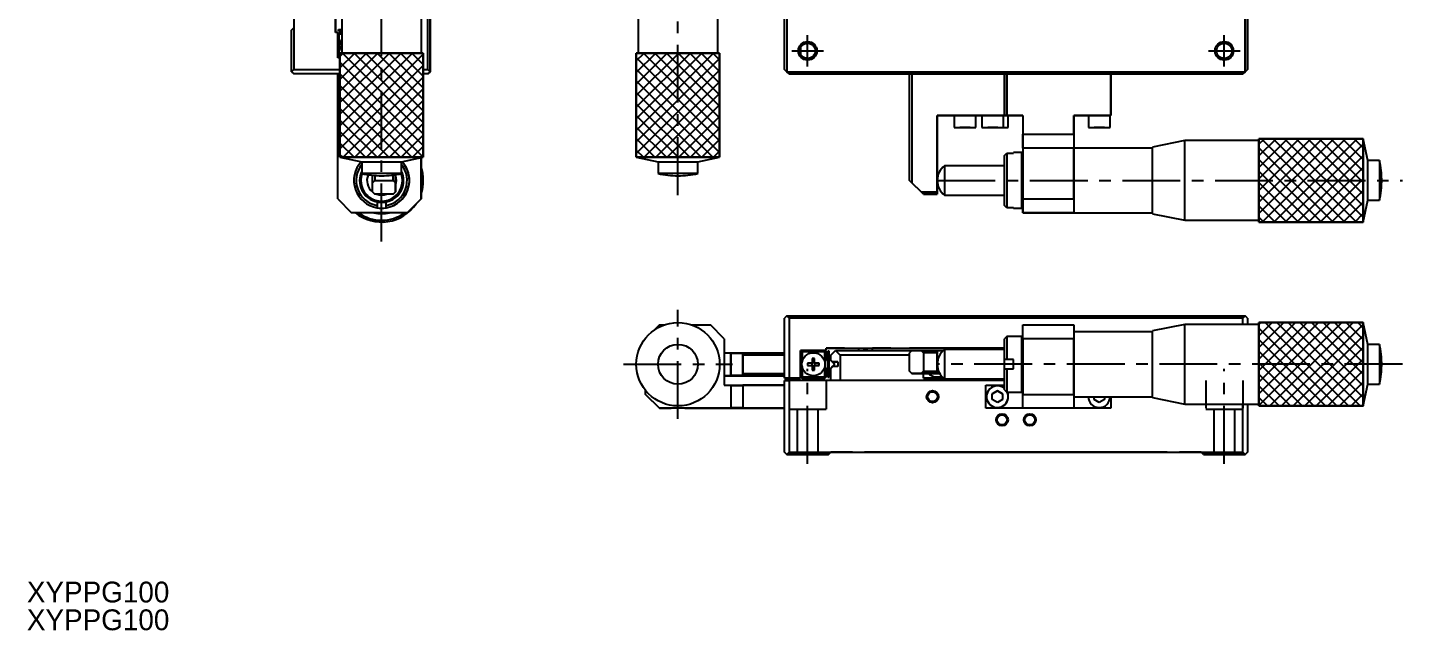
# Model space of a CAD drawing. Extents: x -109 to 395, y 1 to 311.
# Drawn here: x -109.4 to 187.6, y 1.2 to 131.6 of the extents above; entities that cross this region are included whole.
import ezdxf

# ---------------------------------------------------------------- set-up
doc = ezdxf.new("R2010")
doc.units = 0
doc.header["$LTSCALE"] = 10
doc.linetypes.add('CENTER', pattern=[2, 1.25, -0.25, 0.25, -0.25])
doc.linetypes.add('DASHED', pattern=[3.5, 2, -1.5])
doc.layers.get('0').update_dxf_attribs({"linetype": 'CONTINUOUS'})
doc.layers.add('CENTER', color=1, linetype='CENTER')
doc.styles.get("Standard").update_dxf_attribs({"font": 'FGP教科書体NT-M'})

msp = doc.modelspace()

# ---------------------------------------------------------------- linework, layer by layer
at = {"color": 7, "linetype": 'CONTINUOUS'}
for p, q in [((-51.934427, 220.500949), (-51.934427, 122.500949)), ((-51.934427, 220.500949), (-51.934427, 122.500949)), ((-22.934427, 122.500949), (-22.934427, 220.500949)), ((-22.434427, 221.000949), (-22.434427, 122.000949)), ((-22.434427, 122.000949), (-22.434427, 221.000949)), ((-22.434427, 122.000949), (-22.434427, 221.000949)), ((54.571653, 221.000949), (54.571653, 122.000949)), ((153.571653, 122.000949), (153.571653, 221.000949)), ((154.071653, 220.500949), (154.071653, 122.500949)), ((154.071653, 122.500949), (154.071653, 220.500949)), ((154.071653, 122.500949), (154.071653, 220.500949)), ((-51.934427, 211.500949), (-51.934427, 131.500949)), ((-42.934427, 130.501049), (-42.934427, 212.501049)), ((-42.934427, 212.501049), (-42.934427, 130.501049)), ((-42.934427, 212.501049), (-42.934427, 130.501049)), ((54.071653, 122.500949), (54.071658, 182.000949)), ((-41.534427, 142.000949), (-41.534427, 126.000949)), ((-24.334427, 126.000949), (-24.334427, 142.000949)), ((22.471653, 142.000949), (22.471653, 126.000949)), ((39.671653, 126.000949), (39.671653, 142.000949)), ((154.071653, 122.500949), (154.071653, 140.000954)), ((-22.434427, 128.500944), (-22.434427, 134.500954)), ((-52.434427, 131.000949), (-51.934427, 131.500949)), ((-52.434427, 122.000949), (-52.434427, 131.000949)), ((-51.934427, 131.500949), (-51.934427, 122.500949)), ((-42.934427, 133.500949), (-42.934427, 130.501049)), ((-42.234427, 131.150949), (-41.534427, 131.150949)), ((-42.234427, 130.850949), (-42.234427, 131.150949)), ((-42.234427, 130.850949), (-41.534427, 130.850949)), ((-42.434427, 130.501049), (-42.934427, 130.501049)), ((-42.434427, 125.000949), (-42.434427, 130.501049)), ((-42.434427, 130.501049), (-42.434427, 130.200949)), ((-42.434427, 125.000949), (-42.434427, 130.501049)), ((-42.434427, 125.000949), (-42.434427, 130.501049)), ((-42.434427, 130.200949), (-42.434427, 130.500949)), ((-42.434427, 125.000949), (-42.434427, 130.500949)), ((-42.434427, 125.000949), (-42.434427, 130.500949)), ((-42.434427, 130.200949), (-42.434427, 130.500949)), ((-42.134427, 130.500949), (-42.434427, 130.200949)), ((-42.134427, 130.500949), (-42.434427, 130.200949)), ((-42.284427, 130.350949), (-42.434427, 130.200949)), ((-42.284427, 130.350949), (-42.134427, 130.500949)), ((-42.134427, 130.200949), (-42.284427, 130.350949)), ((-41.534427, 130.500949), (-42.134427, 130.500949)), ((-42.134427, 125.300949), (-42.134427, 130.200949)), ((-42.134427, 130.200949), (-41.534427, 130.200949)), ((-42.434427, 125.300949), (-42.284427, 125.150949)), ((-42.434427, 125.300949), (-42.434427, 125.000949)), ((-42.434427, 125.000949), (-42.434427, 125.300949)), ((-42.434427, 125.000949), (-42.434427, 125.300949)), ((-42.434427, 125.300949), (-42.134427, 125.000949)), ((-42.434427, 125.300949), (-42.134427, 125.000949)), ((-41.934427, 125.000949), (-42.434427, 125.000949)), ((-42.284427, 125.150949), (-42.134427, 125.300949)), ((-42.134427, 125.000949), (-42.284427, 125.150949)), ((-41.934427, 125.300949), (-42.134427, 125.300949)), ((-41.534427, 126.000949), (-41.934427, 126.000949)), ((-32.934427, 126.000949), (-41.934427, 126.000949)), ((-41.934427, 126.000949), (-41.934427, 103.500949)), ((-41.934427, 126.000949), (-23.934427, 126.000949)), ((-41.934427, 126.000949), (-23.934427, 126.000949)), ((-41.534427, 126.000949), (-24.334427, 126.000949)), ((-23.934427, 126.000949), (-32.934427, 126.000949)), ((-23.934427, 126.000949), (-24.334427, 126.000949)), ((-23.934427, 103.500949), (-23.934427, 126.000949)), ((40.071653, 126.000949), (22.071653, 126.000949)), ((22.071653, 126.000949), (22.071653, 103.500949)), ((40.071653, 103.500949), (40.071653, 126.000949)), ((57.571653, 127.188336), (57.571653, 125.813563)), ((57.571653, 125.813563), (57.571653, 127.188336)), ((57.571653, 125.813563), (57.571653, 127.188336)), ((57.571653, 125.813563), (57.571653, 127.188336)), ((-51.934427, 122.500949), (-52.434427, 122.000949)), ((-52.434427, 122.000949), (-51.934427, 121.500949)), ((-51.934427, 122.500949), (-41.934427, 122.500949)), ((-23.934427, 122.500949), (-22.934427, 122.500949)), ((-22.434427, 122.000949), (-22.934427, 122.500949)), ((-22.934427, 121.500949), (-22.434427, 122.000949)), ((-22.434427, 122.000949), (-22.934427, 121.500949)), ((-22.434427, 122.000949), (-22.934427, 121.500949)), ((-22.434427, 122.000949), (-22.934427, 121.500949)), ((-22.434427, 122.000949), (-22.434427, 124.500954)), ((54.571653, 122.000949), (54.071653, 122.500949)), ((55.071653, 121.500949), (54.071653, 122.500949)), ((55.071653, 121.500949), (54.071653, 122.500949)), ((55.071653, 121.500949), (54.571653, 122.000949)), ((54.571653, 122.000949), (153.571653, 122.000949)), ((154.071653, 122.500949), (153.071653, 121.500949)), ((154.071653, 122.500949), (153.071653, 121.500949)), ((153.571653, 122.000949), (153.071653, 121.500949)), ((154.071653, 122.500949), (153.571653, 122.000949)), ((-41.934427, 121.500949), (-51.934427, 121.500949)), ((-42.434427, 121.500949), (-42.434427, 112.500949)), ((-42.434427, 94.500949), (-42.434427, 121.500949)), ((-42.434427, 94.500949), (-42.434427, 121.500949)), ((-22.934427, 121.500949), (-23.934427, 121.500949)), ((153.071653, 121.500949), (55.071653, 121.500949)), ((55.071653, 121.500949), (57.571653, 121.500949)), ((55.071653, 121.500949), (153.071653, 121.500949)), ((55.071653, 121.500949), (153.071653, 121.500949)), ((57.571653, 121.500949), (63.071653, 121.500949)), ((63.071653, 121.500949), (97.771653, 121.500949)), ((81.071653, 98.500949), (81.071653, 121.500949)), ((81.571653, 121.500949), (81.571653, 98.000949)), ((97.771653, 121.500949), (100.371653, 121.500949)), ((100.371653, 121.500949), (145.071653, 121.500949)), ((101.571653, 112.500949), (101.571653, 121.500949)), ((102.071653, 121.500949), (102.071653, 112.500949)), ((102.071653, 112.500949), (102.071653, 121.500949)), ((102.071653, 112.500949), (102.071653, 121.500949)), ((102.071653, 112.500949), (102.071653, 121.500949)), ((124.571653, 121.500949), (124.571653, 112.500949)), ((124.571653, 112.500949), (124.571653, 121.500949)), ((124.571653, 112.500949), (124.571653, 121.500949)), ((124.571653, 112.500949), (124.571653, 121.500949)), ((145.071653, 121.500949), (151.071653, 121.500949)), ((151.071653, 121.500949), (153.071653, 121.500949)), ((-42.434427, 112.500949), (-41.934427, 112.500949)), ((-42.434427, 94.500949), (-42.434427, 112.500949)), ((-42.284427, 112.500949), (-42.284427, 109.900949)), ((-42.284427, 109.900949), (-41.934427, 109.900949)), ((87.071653, 112.500949), (101.571653, 112.500949)), ((87.071653, 96.000949), (87.071653, 112.500949)), ((87.071653, 112.500949), (87.071653, 96.000949)), ((90.721653, 112.500949), (87.071653, 112.500949)), ((105.571653, 112.500949), (87.071653, 112.500949)), ((87.071653, 112.500949), (87.071653, 95.500949)), ((87.071653, 112.500949), (87.071653, 95.500949)), ((105.571653, 112.500949), (87.071653, 112.500949)), ((90.721653, 112.500949), (90.721653, 109.900949)), ((90.721653, 109.900949), (95.421653, 109.900949)), ((90.721653, 109.900949), (95.421653, 109.900949)), ((90.721653, 109.900949), (95.421653, 109.900949)), ((90.721653, 109.900949), (95.421653, 109.900949)), ((91.971653, 109.900949), (93.071653, 109.900949)), ((93.071653, 109.900949), (91.971653, 109.900949)), ((94.171653, 109.900949), (93.071653, 109.900949)), ((93.071653, 109.900949), (94.171653, 109.900949)), ((96.721653, 112.500949), (95.421653, 112.500949)), ((95.421653, 109.900949), (95.421653, 112.500949)), ((96.721653, 112.500949), (96.721653, 109.900949)), ((96.721653, 109.900949), (101.421653, 109.900949)), ((96.721653, 109.900949), (101.421653, 109.900949)), ((96.721653, 109.900949), (102.421653, 109.900949)), ((96.721653, 109.900949), (102.421653, 109.900949)), ((97.971653, 109.900949), (99.071653, 109.900949)), ((99.071653, 109.900949), (97.971653, 109.900949)), ((100.171653, 109.900949), (99.071653, 109.900949)), ((99.071653, 109.900949), (100.171653, 109.900949)), ((101.571653, 112.500949), (101.421653, 112.500949)), ((101.421653, 109.900949), (101.421653, 112.500949)), ((101.421653, 109.900949), (102.421653, 109.900949)), ((101.421653, 109.900949), (102.421653, 109.900949)), ((101.571653, 112.500949), (102.071653, 112.500949)), ((102.071653, 112.500949), (101.571653, 112.500949)), ((102.071653, 112.500949), (105.571653, 112.500949)), ((105.571653, 112.500949), (102.421653, 112.500949)), ((102.421653, 109.900949), (102.421653, 112.500949)), ((105.571653, 112.500949), (105.571653, 108.500949)), ((105.571653, 112.500949), (105.571653, 91.500949)), ((105.571653, 112.500949), (105.571653, 91.500949)), ((116.571653, 108.500949), (116.571653, 112.500949)), ((116.571653, 112.500949), (116.571653, 108.500949)), ((116.571653, 112.500949), (124.571653, 112.500949)), ((119.721653, 112.500949), (116.571653, 112.500949)), ((124.571653, 112.500949), (116.571653, 112.500949)), ((116.571653, 112.500949), (116.571653, 91.500949)), ((116.571653, 112.500949), (116.571653, 91.500949)), ((124.571653, 112.500949), (116.571653, 112.500949)), ((119.721653, 112.500949), (119.721653, 109.900949)), ((119.721653, 109.900949), (124.421653, 109.900949)), ((119.721653, 109.900949), (124.421653, 109.900949)), ((119.721653, 109.900949), (124.421653, 109.900949)), ((119.721653, 109.900949), (124.421653, 109.900949)), ((120.971653, 109.900949), (122.071653, 109.900949)), ((122.071653, 109.900949), (120.971653, 109.900949)), ((123.171653, 109.900949), (122.071653, 109.900949)), ((122.071653, 109.900949), (123.171653, 109.900949)), ((124.571653, 112.500949), (124.421653, 112.500949)), ((124.421653, 109.900949), (124.421653, 112.500949)), ((105.571653, 108.500949), (116.571653, 108.500949)), ((105.571653, 105.500949), (105.571653, 108.500949)), ((116.571653, 108.500949), (116.571653, 105.500949)), ((116.571653, 108.500949), (116.571653, 105.500949)), ((140.571653, 107.100949), (133.571653, 105.700949)), ((140.571653, 94.963195), (140.571653, 107.100949)), ((156.571653, 107.100949), (140.571653, 107.100949)), ((140.571653, 89.900949), (140.571653, 107.100949)), ((140.571653, 89.900949), (140.571653, 107.100949)), ((156.571653, 107.500949), (156.571653, 106.704179)), ((179.071653, 107.500949), (156.571653, 107.500949)), ((156.571653, 107.500949), (156.571653, 89.500949)), ((156.571653, 107.500949), (156.571653, 89.500949)), ((179.071653, 89.500949), (179.071653, 107.500949)), ((180.071653, 102.800949), (179.071653, 107.500949)), ((101.571653, 103.909276), (102.071653, 104.417029)), ((102.071653, 104.417029), (102.071653, 92.58487)), ((102.071653, 104.417029), (103.571653, 104.417029)), ((103.571653, 104.417029), (103.571653, 104.500949)), ((105.371653, 104.500949), (103.571653, 104.500949)), ((105.371653, 92.500949), (105.371653, 104.500949)), ((105.571653, 104.300949), (105.371653, 104.500949)), ((105.571653, 105.500949), (105.571653, 94.500949)), ((116.571653, 105.500949), (105.571653, 105.500949)), ((133.571653, 105.500949), (105.571653, 105.500949)), ((133.571653, 105.500949), (105.571653, 105.500949)), ((116.571653, 94.500949), (116.571653, 105.500949)), ((133.571653, 105.500949), (116.571653, 105.500949)), ((133.571653, 95.539109), (133.571653, 105.700949)), ((133.571653, 91.300949), (133.571653, 105.700949)), ((133.571653, 91.300949), (133.571653, 105.700949)), ((156.571653, 106.704179), (156.571653, 89.500949)), ((-41.934427, 103.500949), (-23.934427, 103.500949)), ((-41.934427, 103.500949), (-37.234427, 102.500949)), ((-37.234427, 102.500949), (-28.634427, 102.500949)), ((-37.234427, 102.500949), (-37.234427, 100.000949)), ((-28.634427, 102.500949), (-23.934427, 103.500949)), ((-28.634427, 100.000949), (-28.634427, 102.500949)), ((-24.434427, 103.394566), (-24.434427, 94.500949)), ((-24.434427, 94.500949), (-24.434427, 103.394566)), ((-24.434427, 94.500949), (-24.434427, 103.394566)), ((-24.434427, 94.500949), (-24.434427, 103.394566)), ((22.071653, 103.500949), (31.071653, 103.500949)), ((22.071653, 103.500949), (26.771653, 102.500949)), ((22.071653, 103.500949), (40.071653, 103.500949)), ((22.071653, 103.500949), (40.071653, 103.500949)), ((26.771653, 102.500949), (31.071653, 102.500949)), ((26.771653, 102.500949), (26.771653, 100.000949)), ((26.771653, 102.500949), (35.371653, 102.500949)), ((26.771653, 102.500949), (35.371653, 102.500949)), ((31.071653, 103.500949), (40.071653, 103.500949)), ((31.071653, 102.500949), (35.371653, 102.500949)), ((35.371653, 102.500949), (40.071653, 103.500949)), ((35.371653, 100.000949), (35.371653, 102.500949)), ((88.638833, 101.675949), (88.638833, 95.325949)), ((101.571653, 101.675949), (88.638833, 101.675949)), ((101.571653, 93.092622), (101.571653, 103.909276)), ((180.071653, 94.200949), (180.071653, 102.800949)), ((182.571653, 102.800949), (180.071653, 102.800949)), ((182.571653, 102.800949), (182.571653, 96.732072)), ((182.571653, 102.800949), (182.571653, 94.200949)), ((182.571653, 102.800949), (182.571653, 94.200949)), ((-28.634427, 100.000949), (-37.234427, 100.000949)), ((-34.934427, 98.000949), (-34.934427, 99.607979)), ((-34.934427, 96.000949), (-34.934427, 99.607979)), ((-34.934427, 96.000949), (-34.934427, 99.607979)), ((-34.434427, 98.500949), (-34.934427, 98.000949)), ((-34.434427, 99.561078), (-34.434427, 98.500949)), ((-34.434427, 98.500949), (-30.434427, 98.500949)), ((-30.434427, 98.500949), (-30.434427, 99.668454)), ((-29.934427, 98.000949), (-30.434427, 98.500949)), ((-29.934427, 99.742636), (-29.934427, 98.000949)), ((-29.934427, 96.000949), (-29.934427, 99.742636)), ((-29.934427, 96.000949), (-29.934427, 99.742636)), ((-29.934427, 96.000949), (-29.934427, 99.742636)), ((35.371653, 100.000949), (26.771653, 100.000949)), ((81.571653, 98.000949), (81.071653, 98.500949)), ((84.071653, 95.500949), (81.071653, 98.500949)), ((84.071653, 95.500949), (81.071653, 98.500949)), ((-34.934427, 96.000949), (-34.934427, 98.000949)), ((-34.934427, 96.000949), (-34.434427, 95.500949)), ((-30.434427, 95.500949), (-34.434427, 95.500949)), ((-30.434427, 95.500949), (-29.934427, 96.000949)), ((-29.934427, 96.000949), (-30.434427, 95.500949)), ((-29.934427, 96.000949), (-30.434427, 95.500949)), ((-29.934427, 96.000949), (-30.434427, 95.500949)), ((-29.934427, 98.000949), (-29.934427, 96.000949)), ((81.571653, 98.000949), (83.571653, 96.000949)), ((83.571653, 96.000949), (87.071653, 96.000949)), ((84.071653, 95.500949), (83.571653, 96.000949)), ((87.071653, 95.500949), (84.071653, 95.500949)), ((84.071653, 95.500949), (87.071653, 95.500949)), ((84.071653, 95.500949), (87.071653, 95.500949)), ((84.071653, 95.500949), (87.071653, 95.500949)), ((87.071653, 95.500949), (87.071653, 96.000949)), ((87.071653, 96.000949), (87.071653, 95.500949)), ((88.638833, 95.325949), (101.571653, 95.325949)), ((133.571653, 91.300949), (133.571653, 95.539109)), ((182.571653, 96.732072), (182.571653, 94.200949)), ((-42.434427, 94.500949), (-39.434427, 91.500949)), ((-33.934427, 94.113467), (-33.934427, 93.857405)), ((-33.934427, 94.113467), (-33.934427, 92.58487)), ((-33.934427, 94.113467), (-33.934427, 92.58487)), ((-33.934427, 93.857405), (-33.934427, 92.58487)), ((-33.934427, 93.857405), (-33.934427, 93.092622)), ((-33.934427, 93.092622), (-33.934427, 92.58487)), ((-31.934427, 93.857405), (-31.934427, 94.113467)), ((-31.934427, 92.58487), (-31.934427, 94.113467)), ((-31.934427, 92.58487), (-31.934427, 94.113467)), ((-31.934427, 93.092622), (-31.934427, 93.857405)), ((-31.934427, 92.58487), (-31.934427, 93.092622)), ((-27.434427, 91.500949), (-24.434427, 94.500949)), ((-24.434427, 94.500949), (-27.434427, 91.500949)), ((-24.434427, 94.500949), (-27.434427, 91.500949)), ((-24.434427, 94.500949), (-27.434427, 91.500949)), ((102.071653, 92.58487), (101.571653, 93.092622)), ((103.571653, 92.58487), (102.071653, 92.58487)), ((103.571653, 92.500949), (103.571653, 92.58487)), ((103.571653, 92.500949), (105.371653, 92.500949)), ((105.371653, 92.500949), (105.571653, 92.700949)), ((105.571653, 91.500949), (105.571653, 94.500949)), ((105.571653, 94.500949), (116.571653, 94.500949)), ((116.571653, 94.500949), (116.571653, 91.500949)), ((140.571653, 89.900949), (140.571653, 94.963195)), ((179.071653, 89.500949), (180.071653, 94.200949)), ((180.071653, 94.200949), (182.571653, 94.200949)), ((-27.434427, 91.500949), (-39.434427, 91.500949)), ((116.571653, 91.500949), (105.571653, 91.500949)), ((105.571653, 91.500949), (116.571653, 91.500949)), ((105.571653, 91.500949), (133.571653, 91.500949)), ((105.571653, 91.500949), (133.571653, 91.500949)), ((116.571653, 91.500949), (133.571653, 91.500949)), ((133.571653, 91.300949), (140.571653, 89.900949)), ((140.571653, 89.900949), (156.571653, 89.900949)), ((156.571653, 89.500949), (179.071653, 89.500949)), ((54.571653, 69.259949), (54.071653, 68.759949)), ((54.071653, 55.759949), (54.071653, 68.759949)), ((55.071653, 68.759949), (54.571653, 69.259949)), ((54.571653, 69.259949), (153.571653, 69.259949)), ((55.071653, 68.759949), (55.071653, 55.759949)), ((153.071653, 68.759949), (55.071653, 68.759949)), ((153.571653, 69.259949), (153.071653, 68.759949)), ((153.071653, 67.359949), (153.071653, 68.759949)), ((154.071653, 68.759949), (153.571653, 69.259949)), ((154.071653, 68.759949), (154.071653, 67.359949)), ((27.071653, 67.259949), (26.020611, 66.208907)), ((27.071653, 67.259949), (28.113613, 67.259949)), ((34.029693, 67.259949), (38.071653, 67.259949)), ((41.071653, 64.259949), (38.071653, 67.259949)), ((105.571653, 67.259949), (116.571653, 67.259949)), ((105.571653, 64.259949), (105.571653, 67.259949)), ((105.571653, 49.259949), (105.571653, 67.259949)), ((105.571653, 49.259949), (105.571653, 67.259949)), ((116.571653, 67.259949), (116.571653, 64.259949)), ((116.571653, 67.259949), (116.571653, 49.259949)), ((116.571653, 67.259949), (116.571653, 49.259949)), ((133.571653, 65.759949), (116.571653, 65.759949)), ((140.571653, 67.359949), (133.571653, 65.959949)), ((133.571653, 65.322533), (133.571653, 65.959949)), ((133.571653, 51.559949), (133.571653, 65.959949)), ((133.571653, 51.559949), (133.571653, 65.959949)), ((140.571653, 66.598591), (140.571653, 67.359949)), ((156.571653, 67.359949), (140.571653, 67.359949)), ((140.571653, 50.159949), (140.571653, 67.359949)), ((140.571653, 50.159949), (140.571653, 67.359949)), ((140.571653, 50.159949), (140.571653, 66.598591)), ((156.571653, 67.759949), (156.571653, 49.759949)), ((179.071653, 67.759949), (156.571653, 67.759949)), ((179.071653, 49.759949), (179.071653, 67.759949)), ((180.071653, 63.059949), (179.071653, 67.759949)), ((41.071653, 64.259949), (41.071653, 54.259949)), ((102.071653, 64.759949), (101.571653, 64.259949)), ((101.571653, 59.759949), (101.571653, 64.259949)), ((101.571653, 53.259949), (101.571653, 64.259949)), ((101.571653, 53.259949), (101.571653, 64.259949)), ((102.071653, 64.759949), (102.071653, 59.759949)), ((105.371653, 64.759949), (102.071653, 64.759949)), ((105.371653, 58.759949), (105.371653, 64.759949)), ((105.571653, 64.559949), (105.371653, 64.759949)), ((105.371653, 52.759949), (105.371653, 64.759949)), ((105.371653, 52.759949), (105.371653, 64.759949)), ((116.571653, 64.259949), (105.571653, 64.259949)), ((105.571653, 64.259949), (105.571653, 52.259949)), ((116.571653, 58.759949), (116.571653, 64.259949)), ((133.571653, 51.559949), (133.571653, 65.322533)), ((180.071653, 54.459949), (180.071653, 63.059949)), ((182.571653, 63.059949), (180.071653, 63.059949)), ((182.571653, 63.059949), (182.571653, 62.67927)), ((182.571653, 63.059949), (182.571653, 54.459949)), ((182.571653, 63.059949), (182.571653, 54.459949)), ((182.571653, 62.67927), (182.571653, 54.459949)), ((41.071653, 61.259949), (45.071653, 61.259949)), ((41.071653, 61.259949), (54.071653, 61.259949)), ((41.071653, 61.259949), (54.071653, 61.259949)), ((42.471653, 61.109949), (42.471653, 56.409949)), ((42.471653, 61.109949), (42.471653, 58.759949)), ((45.071653, 61.109949), (42.471653, 61.109949)), ((42.471653, 56.409949), (42.471653, 61.109949)), ((42.471653, 56.409949), (42.471653, 61.109949)), ((42.471653, 60.03012), (42.471653, 59.395035)), ((42.471653, 59.395035), (42.471653, 60.03012)), ((45.071653, 61.259949), (54.071653, 61.259949)), ((45.071653, 60.759949), (45.071653, 61.259949)), ((45.071653, 56.259949), (45.071653, 61.259949)), ((45.071653, 56.259949), (45.071653, 61.259949)), ((54.071653, 60.759949), (45.071653, 60.759949)), ((45.071653, 60.759949), (45.071653, 56.759949)), ((57.571653, 61.759949), (63.071653, 61.759949)), ((57.571653, 55.759949), (57.571653, 61.759949)), ((57.871653, 61.759949), (57.571653, 61.759949)), ((57.871653, 61.759949), (57.571653, 61.759949)), ((60.721653, 61.759949), (57.571653, 61.759949)), ((60.721653, 61.759949), (57.571653, 61.759949)), ((57.871653, 61.759949), (57.571653, 61.759949)), ((63.071653, 61.759949), (57.571653, 61.759949)), ((57.571653, 61.459949), (57.871653, 61.759949)), ((57.571653, 61.459949), (57.871653, 61.759949)), ((63.071653, 61.759949), (57.571653, 61.759949)), ((57.721653, 61.609949), (57.571653, 61.459949)), ((57.721653, 61.609949), (57.871653, 61.759949)), ((57.871653, 61.459949), (57.721653, 61.609949)), ((57.871653, 61.459949), (57.871653, 59.257443)), ((62.771653, 61.459949), (57.871653, 61.459949)), ((60.581653, 60.008183), (60.061653, 60.008183)), ((60.061653, 60.008183), (60.061653, 59.019949)), ((60.581653, 59.019949), (60.581653, 60.008183)), ((63.071653, 59.762551), (62.732119, 59.423017)), ((63.071653, 59.762551), (62.732119, 59.423017)), ((62.732119, 59.423017), (62.771653, 59.462551)), ((62.771653, 59.462551), (62.732119, 59.423017)), ((63.394877, 59.997386), (62.750332, 59.352842)), ((62.771653, 61.759949), (62.921653, 61.609949)), ((63.071653, 61.759949), (62.771653, 61.759949)), ((62.771653, 61.759949), (63.071653, 61.459949)), ((62.771653, 61.759949), (63.071653, 61.459949)), ((62.921653, 61.609949), (62.771653, 61.459949)), ((62.771653, 59.462551), (62.771653, 61.459949)), ((62.771653, 59.462551), (63.071653, 59.762551)), ((63.071653, 59.762551), (62.771653, 59.462551)), ((63.071653, 61.459949), (62.921653, 61.609949)), ((63.071653, 61.759949), (63.071653, 62.259949)), ((67.071658, 62.259949), (63.071653, 62.259949)), ((63.071653, 62.259949), (101.571653, 62.259949)), ((63.071653, 62.259949), (101.571653, 62.259949)), ((63.071653, 62.259949), (101.571653, 62.259949)), ((63.071653, 61.459949), (63.071653, 59.762551)), ((63.421653, 55.959949), (63.421653, 61.559949)), ((63.721653, 61.559949), (63.421653, 61.559949)), ((63.721653, 55.959949), (63.721653, 61.559949)), ((63.721653, 60.019845), (63.721653, 61.559949)), ((63.721653, 55.959949), (63.721653, 61.559949)), ((63.721653, 55.959949), (63.721653, 61.559949)), ((63.721653, 60.059949), (63.721653, 60.019845)), ((63.721653, 60.019845), (63.721653, 60.059949)), ((63.721653, 60.059949), (63.721653, 60.019845)), ((63.721653, 60.019845), (63.721653, 60.059949)), ((63.721653, 60.059949), (63.721653, 60.019845)), ((63.721653, 60.019845), (63.721653, 60.059949)), ((63.721653, 60.059949), (63.721653, 60.019845)), ((63.721653, 60.019845), (63.721653, 60.059949)), ((63.721653, 60.059949), (63.721653, 60.019845)), ((63.721653, 60.019845), (63.721653, 60.059949)), ((63.721653, 60.059949), (63.721653, 60.019845)), ((63.721653, 60.019845), (63.721653, 60.059949)), ((63.721653, 60.059949), (63.721653, 60.019845)), ((63.721653, 60.019845), (63.721653, 60.059949)), ((63.721653, 60.059949), (63.721653, 60.019845)), ((63.721653, 60.019845), (63.721653, 60.059949)), ((63.721653, 60.059949), (63.721653, 60.019845)), ((63.721653, 60.019845), (63.721653, 60.059949)), ((63.721653, 60.059949), (63.721653, 60.019845)), ((63.721653, 60.019845), (63.721653, 60.059949)), ((63.721653, 60.059949), (63.721653, 60.019845)), ((63.721653, 60.019845), (63.721653, 60.059949)), ((63.721653, 60.059949), (63.721653, 60.019845)), ((63.721653, 60.019845), (63.721653, 60.059949)), ((63.721653, 60.059949), (63.721653, 60.019845)), ((63.721653, 60.019845), (63.721653, 60.059949)), ((63.721653, 60.059949), (63.721653, 60.019845)), ((63.721653, 59.953452), (63.721653, 60.059949)), ((63.721653, 60.059949), (63.721653, 59.953452)), ((63.721653, 57.459949), (63.721653, 60.059949)), ((63.721653, 59.953452), (64.80909, 58.866015)), ((63.721653, 59.953452), (64.243405, 59.431701)), ((63.721653, 59.953452), (64.80909, 58.866015)), ((63.721653, 59.953452), (64.80909, 58.866015)), ((64.071653, 59.674163), (63.74843, 59.997386)), ((64.485867, 59.259949), (63.74843, 59.997386)), ((64.485867, 59.259949), (63.74843, 59.997386)), ((64.071653, 60.759949), (65.071653, 61.759949)), ((64.071653, 59.674163), (64.071653, 60.759949)), ((64.071653, 59.674163), (64.485867, 59.259949)), ((64.485867, 59.259949), (64.071653, 59.674163)), ((64.243405, 59.431701), (64.80909, 58.866015)), ((65.071653, 61.759949), (66.071653, 60.759949)), ((65.071653, 61.759949), (81.571653, 61.759949)), ((65.071653, 61.759949), (88.426058, 61.759949)), ((65.071653, 61.759949), (88.426058, 61.759949)), ((81.071653, 60.759949), (66.071653, 60.759949)), ((66.071653, 60.759949), (66.071653, 55.259949)), ((70.071653, 62.259949), (70.071653, 61.759949)), ((77.071658, 62.259949), (73.071653, 62.259949)), ((73.071653, 61.759949), (73.071653, 62.259949)), ((101.571653, 62.259949), (81.071648, 62.259949)), ((81.071648, 62.259942), (101.571653, 62.259942)), ((81.071648, 62.259942), (101.571653, 62.259942)), ((81.571653, 61.759949), (81.071653, 61.259949)), ((81.071653, 57.259949), (81.071653, 61.259949)), ((81.571653, 61.759949), (83.571653, 61.759949)), ((84.071653, 61.259949), (83.571653, 61.759949)), ((83.571653, 61.759949), (87.071653, 61.759949)), ((84.071653, 61.259949), (84.071653, 57.259949)), ((87.071653, 61.259949), (84.071653, 61.259949)), ((87.071653, 61.759949), (87.071653, 61.259949)), ((87.071653, 61.759949), (88.426058, 61.759949)), ((87.071653, 61.759949), (87.071653, 56.759949)), ((87.071653, 61.759949), (87.071653, 56.759949)), ((87.071653, 57.259949), (87.071653, 61.259949)), ((88.638833, 61.934949), (88.638833, 55.584949)), ((101.571653, 61.934949), (88.638833, 61.934949)), ((101.571653, 57.759949), (101.571653, 59.760133)), ((102.071653, 59.759949), (101.571653, 59.759949)), ((103.571653, 59.759949), (101.571653, 59.759949)), ((103.571653, 59.759949), (101.571653, 59.759949)), ((103.571653, 59.759949), (102.071653, 59.759949)), ((103.571653, 57.759949), (103.571653, 59.759949)), ((42.471653, 59.395035), (42.471653, 58.124864)), ((42.471653, 58.124864), (42.471653, 59.395035)), ((42.471653, 58.759949), (42.471653, 56.409949)), ((42.471653, 58.124864), (42.471653, 57.489779)), ((42.471653, 57.489779), (42.471653, 58.124864)), ((45.071653, 56.759949), (54.071653, 56.759949)), ((45.071653, 56.259949), (45.071653, 56.759949)), ((57.871653, 58.262456), (57.871653, 56.059949)), ((60.061653, 59.019949), (59.07342, 59.019949)), ((59.07342, 59.019949), (59.07342, 58.499949)), ((59.07342, 58.499949), (60.061653, 58.499949)), ((59.07342, 58.499949), (59.995892, 58.499949)), ((59.07342, 58.499949), (60.061653, 58.499949)), ((59.07342, 58.499949), (60.061653, 58.499949)), ((59.995892, 59.019949), (59.995892, 58.499949)), ((59.995892, 58.499949), (60.061653, 58.499949)), ((60.581653, 59.085711), (60.061653, 59.085711)), ((60.061653, 58.499949), (60.061653, 57.511716)), ((60.061653, 58.434188), (60.581653, 58.434188)), ((60.061653, 57.511716), (60.581653, 57.511716)), ((61.569887, 59.019949), (60.581653, 59.019949)), ((60.581653, 57.511716), (60.581653, 58.499949)), ((60.581653, 58.499949), (61.569887, 58.499949)), ((60.581653, 58.499949), (60.647415, 58.499949)), ((61.569887, 58.499949), (60.581653, 58.499949)), ((61.569887, 58.499949), (60.581653, 58.499949)), ((60.647415, 58.499949), (60.647415, 59.019949)), ((61.569887, 58.499949), (60.647415, 58.499949)), ((61.569887, 58.499949), (61.569887, 59.019949)), ((62.771653, 58.057348), (62.732119, 58.096882)), ((63.071653, 57.757348), (62.732119, 58.096882)), ((63.071653, 57.757348), (62.732119, 58.096882)), ((62.750332, 58.167057), (63.394877, 57.522513)), ((62.771653, 56.059949), (62.771653, 58.057348)), ((63.071653, 57.757348), (62.771653, 58.057348)), ((63.421653, 57.566447), (62.899902, 58.088198)), ((63.071653, 57.757348), (63.071653, 56.059949)), ((63.721653, 57.500054), (63.721653, 57.459949)), ((63.721653, 57.459949), (63.721653, 57.500054)), ((63.721653, 57.500054), (63.721653, 57.459949)), ((63.721653, 57.459949), (63.721653, 57.500054)), ((63.721653, 57.500054), (63.721653, 57.459949)), ((63.721653, 57.459949), (63.721653, 57.500054)), ((63.721653, 57.500054), (63.721653, 57.459949)), ((63.721653, 57.459949), (63.721653, 57.500054)), ((63.721653, 57.500054), (63.721653, 57.459949)), ((63.721653, 57.459949), (63.721653, 57.500054)), ((63.721653, 57.500054), (63.721653, 57.459949)), ((63.721653, 57.459949), (63.721653, 57.500054)), ((63.721653, 57.500054), (63.721653, 57.459949)), ((63.721653, 57.459949), (63.721653, 57.500054)), ((63.721653, 57.500054), (63.721653, 57.459949)), ((63.721653, 57.459949), (63.721653, 57.500054)), ((63.721653, 57.500054), (63.721653, 57.459949)), ((63.721653, 57.459949), (63.721653, 57.500054)), ((63.721653, 57.500054), (63.721653, 57.459949)), ((63.721653, 57.459949), (63.721653, 57.500054)), ((63.721653, 57.500054), (63.721653, 57.459949)), ((63.721653, 57.459949), (63.721653, 57.500054)), ((63.721653, 57.500054), (63.721653, 57.459949)), ((63.721653, 57.459949), (63.721653, 57.500054)), ((63.721653, 57.500054), (63.721653, 57.459949)), ((63.721653, 57.459949), (63.721653, 57.500054)), ((63.721653, 57.500054), (63.721653, 57.459949)), ((63.721653, 57.459949), (63.721653, 57.500054)), ((63.721653, 57.500054), (63.721653, 57.459949)), ((63.721653, 55.959949), (63.721653, 57.500054)), ((63.74843, 57.522513), (64.80909, 58.583173)), ((63.74843, 57.522513), (64.80909, 58.583173)), ((63.74843, 57.522513), (64.071653, 57.845736)), ((64.485867, 58.259949), (64.071653, 57.845736)), ((64.071653, 55.259949), (64.071653, 57.845736)), ((64.485867, 59.259949), (65.571653, 59.259949)), ((65.571653, 59.259949), (64.485867, 59.259949)), ((65.571653, 59.259949), (64.485867, 59.259949)), ((65.571653, 59.259949), (64.485867, 59.259949)), ((64.485867, 58.259949), (64.80909, 58.583173)), ((65.571653, 58.259949), (64.485867, 58.259949)), ((65.571653, 59.259949), (65.571653, 58.259949)), ((81.071653, 57.259949), (81.571653, 56.759949)), ((81.571653, 56.759949), (81.071653, 57.259949)), ((81.571653, 56.759949), (81.071653, 57.259949)), ((81.571653, 56.759949), (81.071653, 57.259949)), ((83.571653, 56.759949), (81.571653, 56.759949)), ((81.571653, 56.759949), (87.071653, 56.759949)), ((87.607708, 56.759949), (81.571653, 56.759949)), ((87.607708, 56.759949), (81.571653, 56.759949)), ((83.571653, 56.759949), (84.071653, 57.259949)), ((87.071653, 56.759949), (83.571653, 56.759949)), ((84.071653, 57.259949), (87.071653, 57.259949)), ((84.071653, 55.759949), (84.071653, 56.759949)), ((87.071653, 57.259949), (87.071653, 56.759949)), ((87.071653, 56.759949), (87.607708, 56.759949)), ((87.607708, 56.759949), (87.071653, 56.759949)), ((101.571653, 57.759949), (102.071653, 57.759949)), ((101.571653, 53.259949), (101.571653, 57.759949)), ((101.571653, 57.759949), (103.571653, 57.759949)), ((101.571653, 57.759949), (103.571653, 57.759949)), ((102.071653, 57.759949), (102.071653, 52.759949)), ((102.071653, 57.759949), (103.571653, 57.759949)), ((105.371653, 52.759949), (105.371653, 58.759949)), ((116.571653, 52.259949), (116.571653, 58.759949)), ((41.071653, 56.259949), (45.071653, 56.259949)), ((45.071653, 56.259949), (41.071653, 56.259949)), ((54.071653, 56.259949), (41.071653, 56.259949)), ((54.071653, 56.259949), (41.071653, 56.259949)), ((41.071653, 54.259949), (45.071653, 54.259949)), ((41.071653, 54.259949), (54.071653, 54.259949)), ((41.071653, 54.259949), (54.071653, 54.259949)), ((42.471653, 56.409949), (45.071653, 56.409949)), ((42.471653, 54.109949), (42.471653, 49.409949)), ((45.071653, 54.109949), (42.471653, 54.109949)), ((54.071653, 56.259949), (45.071653, 56.259949)), ((45.071653, 56.259949), (54.071653, 56.259949)), ((45.071653, 54.259949), (45.071653, 49.259949)), ((54.071653, 54.259949), (45.071653, 54.259949)), ((55.071653, 55.759949), (54.071653, 55.759949)), ((54.071653, 55.759949), (55.071653, 55.759949)), ((54.071653, 55.759949), (57.571653, 55.759949)), ((54.071653, 55.759949), (57.571653, 55.759949)), ((54.071653, 55.259949), (55.071653, 55.259949)), ((54.071653, 39.759949), (54.071653, 55.259949)), ((101.571653, 55.259949), (54.071653, 55.259949)), ((101.571653, 55.259949), (54.071653, 55.259949)), ((55.071653, 55.759949), (57.571653, 55.759949)), ((57.571653, 55.759949), (55.071653, 55.759949)), ((55.071653, 55.259949), (55.071653, 39.759949)), ((101.571653, 55.259949), (55.071653, 55.259949)), ((57.571653, 56.059949), (57.721653, 55.909949)), ((57.721653, 55.909949), (57.571653, 56.059949)), ((57.871653, 55.759949), (57.571653, 56.059949)), ((57.871653, 55.759949), (57.571653, 56.059949)), ((57.721653, 55.909949), (57.871653, 56.059949)), ((57.871653, 55.759949), (57.721653, 55.909949)), ((57.721653, 55.909949), (57.871653, 55.759949)), ((57.871653, 56.059949), (62.771653, 56.059949)), ((62.771653, 55.759949), (57.871653, 55.759949)), ((57.871653, 55.759949), (62.271653, 55.759949)), ((57.871653, 55.759949), (62.271653, 55.759949)), ((57.871653, 55.759949), (62.271653, 55.759949)), ((57.871653, 55.759949), (62.271653, 55.759949)), ((57.871653, 55.759949), (62.271653, 55.759949)), ((57.871653, 55.759949), (62.771653, 55.759949)), ((57.871653, 55.759949), (62.271653, 55.759949)), ((57.871653, 55.759949), (62.271653, 55.759949)), ((57.871653, 55.759949), (62.271653, 55.759949)), ((57.871653, 55.759949), (62.271653, 55.759949)), ((57.871653, 55.759949), (62.271653, 55.759949)), ((57.871653, 55.759949), (62.771653, 55.759949)), ((57.871653, 55.759949), (62.771653, 55.759949)), ((62.771653, 56.059949), (62.921653, 55.909949)), ((62.771653, 55.759949), (63.071653, 56.059949)), ((62.771653, 55.759949), (63.071653, 56.059949)), ((62.921653, 55.909949), (62.771653, 55.759949)), ((62.771653, 55.759949), (62.921653, 55.909949)), ((62.921653, 55.909949), (63.071653, 56.059949)), ((63.071653, 56.059949), (62.921653, 55.909949)), ((63.421653, 55.959949), (63.721653, 55.959949)), ((84.071653, 55.759949), (88.426058, 55.759949)), ((88.426058, 55.759949), (84.071653, 55.759949)), ((88.426058, 55.759949), (84.071653, 55.759949)), ((88.426058, 55.759949), (84.071653, 55.759949)), ((88.638833, 55.584949), (101.571653, 55.584949)), ((97.571653, 49.259949), (97.571653, 54.259949)), ((97.571653, 54.259949), (101.571653, 54.259949)), ((179.071653, 49.759949), (180.071653, 54.459949)), ((180.071653, 54.459949), (182.571653, 54.459949)), ((24.071653, 52.259949), (24.071653, 53.103095)), ((24.071653, 52.259949), (27.071653, 49.259949)), ((27.071653, 49.259949), (24.071653, 52.259949)), ((27.071653, 49.259949), (24.071653, 52.259949)), ((27.071653, 49.259949), (24.071653, 52.259949)), ((98.971653, 52.395035), (100.071653, 53.03012)), ((100.071653, 53.03012), (98.971653, 52.395035)), ((100.071653, 53.03012), (98.971653, 52.395035)), ((100.071653, 53.03012), (98.971653, 52.395035)), ((98.971653, 51.124864), (98.971653, 52.395035)), ((100.071653, 50.489779), (98.971653, 51.124864)), ((100.071653, 53.03012), (101.171653, 52.395035)), ((101.171653, 52.395035), (100.071653, 53.03012)), ((101.171653, 52.395035), (100.071653, 53.03012)), ((101.171653, 52.395035), (100.071653, 53.03012)), ((101.171653, 51.124864), (100.071653, 50.489779)), ((101.171653, 52.395035), (101.171653, 51.124864)), ((101.571653, 53.259949), (102.071653, 52.759949)), ((102.071653, 52.759949), (105.371653, 52.759949)), ((105.371653, 52.759949), (105.571653, 52.959949)), ((105.571653, 52.259949), (116.571653, 52.259949)), ((105.571653, 49.259949), (105.571653, 52.259949)), ((116.571653, 52.259949), (116.571653, 49.259949)), ((116.571653, 51.759949), (133.571653, 51.759949)), ((120.971653, 51.124864), (120.971653, 51.759949)), ((122.071653, 50.489779), (120.971653, 51.124864)), ((123.171653, 51.124864), (122.071653, 50.489779)), ((123.171653, 51.759949), (123.171653, 51.124864)), ((124.571653, 51.759949), (124.571653, 49.259949)), ((133.571653, 51.559949), (140.571653, 50.159949)), ((27.071653, 49.259949), (29.571658, 49.259949)), ((45.071653, 49.259949), (27.071653, 49.259949)), ((54.071653, 49.259949), (27.071653, 49.259949)), ((54.071653, 49.259949), (27.071653, 49.259949)), ((32.571648, 49.259949), (45.071653, 49.259949)), ((42.471653, 49.409949), (45.071653, 49.409949)), ((45.071653, 49.259949), (54.071653, 49.259949)), ((54.071653, 49.259949), (45.071653, 49.259949)), ((105.571653, 49.259949), (97.571653, 49.259949)), ((105.571653, 49.259949), (97.571653, 49.259949)), ((124.571653, 49.259949), (97.571653, 49.259949)), ((124.571653, 49.259949), (97.571653, 49.259949)), ((116.571653, 49.259949), (105.571653, 49.259949)), ((109.571658, 49.259949), (105.571653, 49.259949)), ((116.571653, 49.259949), (112.571648, 49.259949)), ((124.571653, 49.259949), (116.571653, 49.259949)), ((124.571653, 49.259949), (116.571653, 49.259949)), ((140.571653, 50.159949), (156.571653, 50.159949)), ((153.071653, 39.759949), (153.071653, 50.159949)), ((154.071653, 50.159949), (154.071653, 39.759949)), ((156.571653, 49.759949), (179.071653, 49.759949)), ((102.150925, 46.737166), (102.152048, 46.748314)), ((54.071653, 39.759949), (54.571653, 39.259949)), ((54.571653, 39.259949), (54.071653, 39.759949)), ((54.571653, 39.259949), (54.071653, 39.759949)), ((54.571653, 39.259949), (54.071653, 39.759949)), ((54.571653, 39.259949), (55.071653, 39.759949)), ((63.571653, 39.259949), (54.571653, 39.259949)), ((54.571653, 39.259949), (63.571653, 39.259949)), ((63.571653, 39.259949), (54.571653, 39.259949)), ((63.571653, 39.259949), (54.571653, 39.259949)), ((55.071653, 39.759949), (64.071653, 39.759949)), ((55.071653, 39.759949), (153.071653, 39.759949)), ((55.071653, 39.759949), (153.071653, 39.759949)), ((59.071653, 39.259949), (56.821653, 39.259949)), ((61.321653, 39.259949), (56.821653, 39.259949)), ((61.321653, 39.259949), (59.071653, 39.259949)), ((64.071653, 39.759949), (63.571653, 39.259949)), ((63.571653, 39.259949), (64.071653, 39.759949)), ((63.571653, 39.259949), (64.071653, 39.759949)), ((63.571653, 39.259949), (64.071653, 39.759949)), ((68.771658, 39.759949), (64.071653, 39.759949)), ((64.071653, 39.759949), (144.071653, 39.759949)), ((70.821653, 39.759949), (74.071653, 39.759949)), ((70.821653, 39.759949), (77.321653, 39.759949)), ((136.771658, 39.759949), (71.371648, 39.759949)), ((71.371648, 39.759949), (74.071653, 39.759949)), ((71.371648, 39.759949), (77.321653, 39.759949)), ((96.571653, 39.759949), (71.571653, 39.759949)), ((96.571653, 39.759949), (71.571653, 39.759949)), ((74.071653, 39.759949), (77.321653, 39.759949)), ((74.071653, 39.759949), (77.321653, 39.759949)), ((85.821653, 39.759949), (89.071653, 39.759949)), ((85.821653, 39.759949), (89.071653, 39.759949)), ((85.821653, 39.759949), (92.321653, 39.759949)), ((85.821653, 39.759949), (92.321653, 39.759949)), ((89.071653, 39.759949), (86.571653, 39.759949)), ((89.071653, 39.759949), (86.571653, 39.759949)), ((89.071653, 39.759949), (86.571653, 39.759949)), ((89.071653, 39.759949), (86.571653, 39.759949)), ((89.071653, 39.759949), (119.071653, 39.759949)), ((119.071653, 39.759949), (89.071653, 39.759949)), ((89.071653, 39.759949), (119.071653, 39.759949)), ((119.071653, 39.759949), (89.071653, 39.759949)), ((89.071653, 39.759949), (92.321653, 39.759949)), ((89.071653, 39.759949), (92.321653, 39.759949)), ((111.571653, 39.759949), (96.571653, 39.759949)), ((96.571653, 39.759949), (111.571653, 39.759949)), ((100.821653, 39.759949), (104.071653, 39.759949)), ((100.821653, 39.759949), (104.071653, 39.759949)), ((100.821653, 39.759949), (107.321653, 39.759949)), ((100.821653, 39.759949), (107.321653, 39.759949)), ((104.071653, 39.759949), (107.321653, 39.759949)), ((104.071653, 39.759949), (107.321653, 39.759949)), ((136.571653, 39.759949), (111.571653, 39.759949)), ((136.571653, 39.759949), (111.571653, 39.759949)), ((115.821653, 39.759949), (119.071653, 39.759949)), ((115.821653, 39.759949), (119.071653, 39.759949)), ((115.821653, 39.759949), (122.321653, 39.759949)), ((115.821653, 39.759949), (122.321653, 39.759949)), ((121.571653, 39.759949), (119.071653, 39.759949)), ((121.571653, 39.759949), (119.071653, 39.759949)), ((119.071653, 39.759949), (122.321653, 39.759949)), ((121.571653, 39.759949), (119.071653, 39.759949)), ((121.571653, 39.759949), (119.071653, 39.759949)), ((119.071653, 39.759949), (122.321653, 39.759949)), ((130.821653, 39.759949), (134.071653, 39.759949)), ((130.821653, 39.759949), (134.071653, 39.759949)), ((130.821653, 39.759949), (137.321653, 39.759949)), ((130.821653, 39.759949), (136.771658, 39.759949)), ((134.071653, 39.759949), (137.321653, 39.759949)), ((134.071653, 39.759949), (136.771658, 39.759949)), ((144.071653, 39.759949), (139.371648, 39.759949)), ((144.071653, 39.759949), (153.071653, 39.759949)), ((144.571653, 39.259949), (144.071653, 39.759949)), ((144.571653, 39.259949), (144.071653, 39.759949)), ((144.571653, 39.259949), (144.071653, 39.759949)), ((144.571653, 39.259949), (144.071653, 39.759949)), ((153.571653, 39.259949), (144.571653, 39.259949)), ((144.571653, 39.259949), (153.571653, 39.259949)), ((153.571653, 39.259949), (144.571653, 39.259949)), ((153.571653, 39.259949), (144.571653, 39.259949)), ((149.071653, 39.259949), (146.821653, 39.259949)), ((151.321653, 39.259949), (146.821653, 39.259949)), ((151.321653, 39.259949), (149.071653, 39.259949)), ((153.071653, 39.759949), (153.571653, 39.259949)), ((153.571653, 39.259949), (154.071653, 39.759949)), ((154.071653, 39.759949), (153.571653, 39.259949)), ((154.071653, 39.759949), (153.571653, 39.259949)), ((154.071653, 39.759949), (153.571653, 39.259949))]:
    msp.add_line(p, q, dxfattribs=at)
at = {"color": 3, "linetype": 'CONTINUOUS'}
for p, q in [((-41.934427, 125.305196), (-41.238674, 126.000949)), ((-41.934427, 122.805196), (-38.738674, 126.000949)), ((-41.934427, 120.305196), (-36.238674, 126.000949)), ((-41.934427, 117.805196), (-33.738674, 126.000949)), ((-41.934427, 115.305196), (-31.238674, 126.000949)), ((-41.934427, 112.805196), (-28.738674, 126.000949)), ((-41.934427, 110.305196), (-26.238674, 126.000949)), ((-41.934427, 103.500949), (-41.934427, 126.000949)), ((-41.934427, 126.000949), (-23.934427, 126.000949)), ((-41.934427, 107.805196), (-23.934427, 125.805196)), ((-41.392471, 126.000949), (-23.934427, 108.542905)), ((-38.892471, 126.000949), (-23.934427, 111.042905)), ((-36.392471, 126.000949), (-23.934427, 113.542905)), ((-33.892471, 126.000949), (-23.934427, 116.042905)), ((-31.392471, 126.000949), (-23.934427, 118.542905)), ((-28.892471, 126.000949), (-23.934427, 121.042905)), ((-26.392471, 126.000949), (-23.934427, 123.542905)), ((-23.934427, 126.000949), (-23.934427, 103.500949)), ((22.071653, 124.317357), (23.755245, 126.000949)), ((22.071653, 121.817357), (26.255245, 126.000949)), ((22.071653, 119.317357), (28.755245, 126.000949)), ((22.071653, 116.817357), (31.255245, 126.000949)), ((22.071653, 114.317357), (33.755245, 126.000949)), ((22.071653, 111.817357), (36.255245, 126.000949)), ((22.071653, 109.317357), (38.755245, 126.000949)), ((22.071653, 103.500949), (22.071653, 126.000949)), ((22.071653, 126.000949), (40.071653, 126.000949)), ((22.071653, 125.030744), (40.071653, 107.030744)), ((22.071653, 106.817357), (40.071653, 124.817357)), ((23.601448, 126.000949), (40.071653, 109.530744)), ((26.101448, 126.000949), (40.071653, 112.030744)), ((28.601448, 126.000949), (40.071653, 114.530744)), ((31.101448, 126.000949), (40.071653, 117.030744)), ((33.601448, 126.000949), (40.071653, 119.530744)), ((36.101448, 126.000949), (40.071653, 122.030744)), ((38.601448, 126.000949), (40.071653, 124.530744)), ((40.071653, 126.000949), (40.071653, 103.500949)), ((-41.934427, 124.042905), (-23.934427, 106.042905)), ((-41.934427, 105.305196), (-23.934427, 123.305196)), ((22.071653, 122.530744), (40.071653, 104.530744)), ((22.071653, 104.317357), (40.071653, 122.317357)), ((-41.934427, 121.542905), (-23.934427, 103.542905)), ((-41.934427, 119.042905), (-26.392471, 103.500949)), ((-41.238674, 103.500949), (-23.934427, 120.805196)), ((22.071653, 120.030744), (38.601448, 103.500949)), ((23.755245, 103.500949), (40.071653, 119.817357)), ((-41.934427, 116.542905), (-28.892471, 103.500949)), ((-38.738674, 103.500949), (-23.934427, 118.305196)), ((22.071653, 117.530744), (36.101448, 103.500949)), ((26.255245, 103.500949), (40.071653, 117.317357)), ((-41.934427, 114.042905), (-31.392471, 103.500949)), ((-36.238674, 103.500949), (-23.934427, 115.805196)), ((-33.738674, 103.500949), (-23.934427, 113.305196)), ((22.071653, 115.030744), (33.601448, 103.500949)), ((28.755245, 103.500949), (40.071653, 114.817357)), ((-41.934427, 111.542905), (-33.892471, 103.500949)), ((-31.238674, 103.500949), (-23.934427, 110.805196)), ((22.071653, 112.530744), (31.101448, 103.500949)), ((22.071653, 110.030744), (28.601448, 103.500949)), ((31.255245, 103.500949), (40.071653, 112.317357)), ((-41.934427, 109.042905), (-36.392471, 103.500949)), ((-28.738674, 103.500949), (-23.934427, 108.305196)), ((22.071653, 107.530744), (26.101448, 103.500949)), ((33.755245, 103.500949), (40.071653, 109.817357)), ((36.255245, 103.500949), (40.071653, 107.317357)), ((156.571653, 106.317357), (157.755245, 107.500949)), ((156.571653, 103.817357), (160.255245, 107.500949)), ((156.571653, 101.317357), (162.755245, 107.500949)), ((156.571653, 98.817357), (165.255245, 107.500949)), ((156.571653, 96.317357), (167.755245, 107.500949)), ((156.571653, 93.817357), (170.255245, 107.500949)), ((156.571653, 91.317357), (172.755245, 107.500949)), ((156.571653, 89.500949), (156.571653, 107.500949)), ((156.571653, 107.500949), (179.071653, 107.500949)), ((157.101448, 107.500949), (175.101448, 89.500949)), ((157.255245, 89.500949), (175.255245, 107.500949)), ((159.601448, 107.500949), (177.601448, 89.500949)), ((159.755245, 89.500949), (177.755245, 107.500949)), ((162.101448, 107.500949), (179.071653, 90.530744)), ((164.601448, 107.500949), (179.071653, 93.030744)), ((167.101448, 107.500949), (179.071653, 95.530744)), ((169.601448, 107.500949), (179.071653, 98.030744)), ((172.101448, 107.500949), (179.071653, 100.530744)), ((174.601448, 107.500949), (179.071653, 103.030744)), ((177.101448, 107.500949), (179.071653, 105.530744)), ((179.071653, 107.500949), (179.071653, 89.500949)), ((-41.934427, 106.542905), (-38.892471, 103.500949)), ((-41.934427, 104.042905), (-41.392471, 103.500949)), ((-26.238674, 103.500949), (-23.934427, 105.805196)), ((22.071653, 105.030744), (23.601448, 103.500949)), ((38.755245, 103.500949), (40.071653, 104.817357)), ((156.571653, 105.530744), (172.601448, 89.500949)), ((162.255245, 89.500949), (179.071653, 106.317357)), ((-23.934427, 103.500949), (-41.934427, 103.500949)), ((40.071653, 103.500949), (22.071653, 103.500949)), ((156.571653, 103.030744), (170.101448, 89.500949)), ((164.755245, 89.500949), (179.071653, 103.817357)), ((167.255245, 89.500949), (179.071653, 101.317357)), ((156.571653, 100.530744), (167.601448, 89.500949)), ((156.571653, 98.030744), (165.101448, 89.500949)), ((169.755245, 89.500949), (179.071653, 98.817357)), ((156.571653, 95.530744), (162.601448, 89.500949)), ((172.255245, 89.500949), (179.071653, 96.317357)), ((156.571653, 93.030744), (160.101448, 89.500949)), ((174.755245, 89.500949), (179.071653, 93.817357)), ((156.571653, 90.530744), (157.601448, 89.500949)), ((179.071653, 89.500949), (156.571653, 89.500949)), ((177.255245, 89.500949), (179.071653, 91.317357)), ((156.571653, 67.383357), (156.948246, 67.759949)), ((156.571653, 64.883357), (159.448246, 67.759949)), ((156.571653, 62.383357), (161.948246, 67.759949)), ((156.571653, 59.883357), (164.448246, 67.759949)), ((156.571653, 57.383357), (166.948246, 67.759949)), ((156.571653, 54.883357), (169.448246, 67.759949)), ((156.571653, 52.383357), (171.948246, 67.759949)), ((156.571653, 49.883357), (174.448246, 67.759949)), ((156.571653, 49.759949), (156.571653, 67.759949)), ((156.571653, 67.759949), (179.071653, 67.759949)), ((156.571653, 66.596744), (173.408448, 49.759949)), ((157.908448, 67.759949), (175.908448, 49.759949)), ((158.948246, 49.759949), (176.948246, 67.759949)), ((160.408448, 67.759949), (178.408448, 49.759949)), ((161.448246, 49.759949), (179.071653, 67.383357)), ((162.908448, 67.759949), (179.071653, 51.596744)), ((165.408448, 67.759949), (179.071653, 54.096744)), ((167.908448, 67.759949), (179.071653, 56.596744)), ((170.408448, 67.759949), (179.071653, 59.096744)), ((172.908448, 67.759949), (179.071653, 61.596744)), ((175.408448, 67.759949), (179.071653, 64.096744)), ((177.908448, 67.759949), (179.071653, 66.596744)), ((179.071653, 67.759949), (179.071653, 49.759949)), ((156.571653, 64.096744), (170.908448, 49.759949)), ((163.948246, 49.759949), (179.071653, 64.883357)), ((166.448246, 49.759949), (179.071653, 62.383357)), ((156.571653, 61.596744), (168.408448, 49.759949)), ((168.948246, 49.759949), (179.071653, 59.883357)), ((156.571653, 59.096744), (165.908448, 49.759949)), ((156.571653, 56.596744), (163.408448, 49.759949)), ((171.448246, 49.759949), (179.071653, 57.383357)), ((156.571653, 54.096744), (160.908448, 49.759949)), ((173.948246, 49.759949), (179.071653, 54.883357)), ((156.571653, 51.596744), (158.408448, 49.759949)), ((176.448246, 49.759949), (179.071653, 52.383357)), ((179.071653, 49.759949), (156.571653, 49.759949)), ((178.948246, 49.759949), (179.071653, 49.883357))]:
    msp.add_line(p, q, dxfattribs=at)
at = {"color": 3, "linetype": 'DASHED'}
for p, q in [((63.071653, 55.259949), (63.071653, 49.059949)), ((145.071653, 55.259949), (145.071653, 49.259949)), ((153.071653, 55.259949), (153.071653, 49.259949)), ((55.071653, 49.059949), (63.071653, 49.059949)), ((56.821653, 49.059949), (56.821653, 39.259949)), ((61.321653, 39.259949), (61.321653, 49.059949)), ((145.071653, 49.059949), (153.071653, 49.059949)), ((146.821653, 49.059949), (146.821653, 39.259949)), ((151.321653, 39.259949), (151.321653, 49.059949))]:
    msp.add_line(p, q, dxfattribs=at)
at = {"color": 3, "linetype": 'CONTINUOUS'}
for centre, radius in [((59.071653, 126.500949), 2), ((149.071653, 126.500949), 2), ((86.071653, 51.759949), 1.3), ((101.071653, 46.759949), 1.3), ((107.071653, 46.759949), 1.3)]:
    msp.add_circle(centre, radius, dxfattribs=at)
at = {"color": 7, "linetype": 'CONTINUOUS'}
for centre, radius in [((59.071653, 126.500949), 1.65), ((149.071653, 126.500949), 1.65), ((31.071653, 58.759949), 9), ((31.071653, 58.759949), 4.3), ((60.321653, 58.759949), 2.5), ((86.071653, 51.759949), 1.075), ((101.071653, 46.759949), 1.075), ((107.071653, 46.759949), 1.075)]:
    msp.add_circle(centre, radius, dxfattribs=at)
for centre, radius, start, end in [((-39.434427, 127.750949), 2.5, 147.14012, 212.85988), ((-32.934427, 98.500949), 6, 137.794696, 260.405932), ((-32.934427, 98.500949), 5.5, 141.427349, 259.524318), ((-32.934427, 98.500949), 6, 260.405932, 42.205304), ((-32.934427, 98.500949), 6, 260.405932, 42.205304), ((-32.934427, 98.500949), 6, 279.594068, 42.205304), ((-32.934427, 98.500949), 5.5, 280.475682, 38.572651), ((-32.934427, 98.500949), 9, 340.811864, 19.188136), ((91.07181, 98.500949), 4, 127.462651, 232.537349), ((164.331653, 98.500949), 18.74, 0, 13.265029), ((164.331653, 98.500949), 18.74, 346.734971, 13.265029), ((164.331653, 98.500949), 18.74, 346.734971, 13.265029), ((-32.934427, 98.500949), 4.75, 154.858749, 257.846803), ((-32.934427, 98.500949), 4.75, 154.858749, 25.141251), ((-32.934427, 98.500949), 4.75, 154.858749, 25.141251), ((-32.934427, 98.500949), 4.5, 160.696305, 257.160412), ((-32.934427, 118.240949), 18.74, 256.734971, 270), ((-32.934427, 118.240949), 18.74, 256.734971, 283.265029), ((-32.934427, 118.240949), 18.74, 256.734971, 283.265029), ((-32.934427, 98.500949), 3.175, 157.206974, 230.955687), ((-32.934427, 118.240949), 18.74, 270, 283.265029), ((-32.934427, 98.500949), 4.75, 282.153197, 25.141251), ((-32.934427, 98.500949), 4.5, 282.839588, 19.303695), ((-32.934427, 98.500949), 4.5, 282.839588, 19.303695), ((-32.934427, 98.500949), 4.5, 282.839588, 0), ((-32.934427, 98.500949), 3.175, 340.888268, 19.111732), ((-32.934427, 98.500949), 4.5, 0, 19.303695), ((-32.934427, 98.500949), 8.6, 351.253987, 8.746013), ((31.071653, 118.240949), 18.74, 256.734971, 270), ((31.071653, 118.240949), 18.74, 256.734971, 283.265029), ((31.071653, 118.240949), 18.74, 256.734971, 283.265029), ((31.071653, 118.240949), 18.74, 270, 283.265029), ((164.331653, 98.500949), 18.74, 346.734971, 0), ((-32.934427, 98.500949), 3.175, 250.888268, 289.111732), ((-32.934427, 98.500949), 9, 231.057559, 325.859311), ((-32.934427, 98.500949), 4.75, 257.846803, 282.153197), ((-32.934427, 98.500949), 6, 260.405932, 279.594068), ((-32.934427, 98.500949), 8.6, 234.484016, 305.515984), ((-32.934427, 98.500949), 7.2, 256.463797, 283.536203), ((164.331653, 58.759949), 18.74, 0, 13.265029), ((164.331653, 58.759949), 18.74, 346.734971, 13.265029), ((164.331653, 58.759949), 18.74, 346.734971, 13.265029), ((63.536298, 59.855965), 0.2, 124.975303, 135), ((63.607009, 59.855965), 0.2, 45, 55.024695), ((71.577283, 59.820016), 1.997869, 76.176202, 103.78672), ((91.07181, 58.759949), 4, 127.462651, 232.537349), ((63.536298, 57.663934), 0.2, 225, 235.024697), ((63.607009, 57.663934), 0.2, 304.975305, 315), ((64.667669, 58.795305), 0.2, 349.817932, 45), ((64.667669, 58.724594), 0.2, 315, 45), ((87.071653, 58.759949), 2.75, 226.658242, 290.108157), ((164.331653, 58.759949), 18.74, 346.734971, 0), ((100.071653, 51.759949), 2.35, 50.334987, 0), ((100.071653, 51.759949), 2.35, 50.334987, 25.184337), ((100.071653, 51.759949), 2.35, 50.334987, 25.184337), ((100.071653, 51.759949), 2.35, 0, 25.184337), ((122.071653, 51.759949), 2.35, 180, 0)]:
    msp.add_arc(centre, radius, start, end, dxfattribs=at)
at = {"color": 3, "linetype": 'CONTINUOUS'}
for start, end in [(154.858749, 257.846803), (282.153197, 25.141251)]:
    msp.add_arc((-32.934427, 98.500949), 4.75, start, end, dxfattribs=at)
at = {"color": 4, "linetype": 'CONTINUOUS'}
for start, end in [(160.696305, 257.160412), (160.696305, 19.303695), (160.696305, 19.303695), (282.839588, 0), (0, 19.303695), (257.160412, 282.839588)]:
    msp.add_arc((-32.934427, 98.500949), 4.5, start, end, dxfattribs=at)
at = {"layer": 'CENTER', "color": 1, "linetype": 'CENTER'}
for p, q in [((-32.934427, 85.325949), (-32.934427, 195.500949)), ((31.071653, 95.325949), (31.071653, 195.500949)), ((59.071653, 123.100949), (59.071653, 129.900949)), ((149.071653, 123.100949), (149.071653, 129.900949)), ((55.671653, 126.500949), (62.471653, 126.500949)), ((145.671653, 126.500949), (152.471653, 126.500949)), ((87.071653, 98.500949), (187.571653, 98.500949)), ((31.071653, 46.959949), (31.071653, 70.559949)), ((19.271653, 58.759949), (42.871653, 58.759949)), ((59.071653, 37.279949), (59.071653, 57.759949)), ((187.571653, 58.759949), (87.071653, 58.759949)), ((149.071653, 37.279949), (149.071653, 57.759949))]:
    msp.add_line(p, q, dxfattribs=at)

# ---------------------------------------------------------------- texts
at = {"color": 7}
for p in [(-109.567679, 7.283567), (-109.567679, 1.283567)]:
    msp.add_text('XYPPG100', height=4.5, dxfattribs=at).set_placement(p)

doc.saveas('drawing.dxf')
